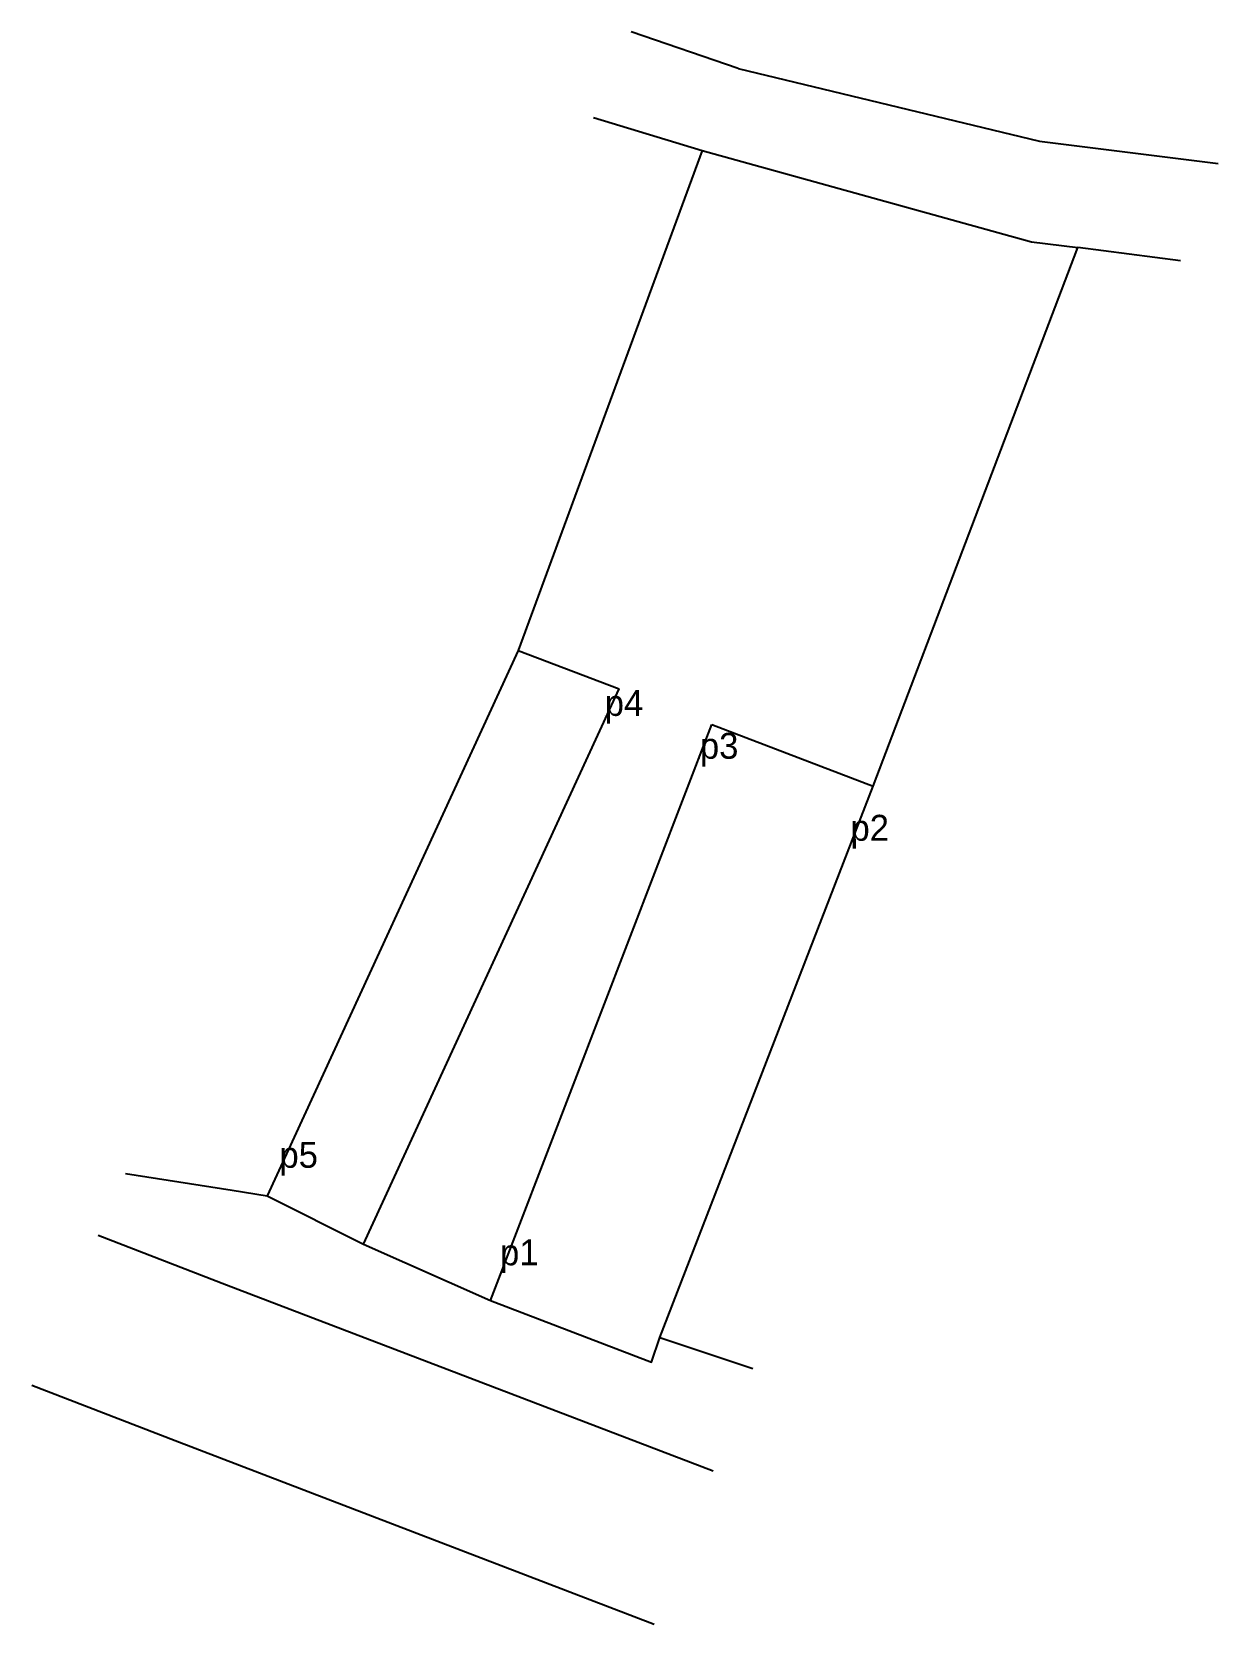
# Model space of a CAD drawing. Extents: x 539274 to 539356, y 1836799 to 1836910.
import ezdxf

# ---------------------------------------------------------------- set-up
doc = ezdxf.new("R2010")
doc.units = 0
for name, color, linetype in [('Level 10', 7, 'Continuous'), ('Level 12', 7, 'Continuous'), ('Level 22', 7, 'Continuous'), ('Level 23', 7, 'Continuous'), ('Level 36', 7, 'Continuous'), ('Level 7', 7, 'Continuous')]:
    doc.layers.add(name, color=color, linetype=linetype)

msp = doc.modelspace()

# ---------------------------------------------------------------- linework, layer by layer
at = {"layer": 'Level 10'}
for p, q in [((539322.83, 1836907.33), (539315.39, 1836909.89)), ((539322.83, 1836907.33), (539343.78, 1836902.3)), ((539312.76, 1836903.94), (539320.31, 1836901.65)), ((539320.31, 1836901.65), (539307.52, 1836866.87)), ((539320.31, 1836901.65), (539343.23, 1836895.3)), ((539343.78, 1836902.3), (539356.2, 1836900.73)), ((539332.2, 1836857.44), (539346.45, 1836894.89)), ((539343.23, 1836895.3), (539346.45, 1836894.89)), ((539353.59, 1836893.97), (539346.45, 1836894.89)), ((539307.52, 1836866.87), (539290.06, 1836828.95)), ((539296.77, 1836825.61), (539314.54, 1836864.22)), ((539305.59, 1836821.68), (539320.99, 1836861.72)), ((539317.38, 1836819.11), (539332.2, 1836857.44)), ((539317.38, 1836819.11), (539323.84, 1836816.96))]:
    msp.add_line(p, q, dxfattribs=at)
msp.add_lwpolyline([(539280.22, 1836830.52), (539287.63, 1836829.35), (539290.06, 1836828.95)], dxfattribs=at)
at = {"layer": 'Level 22'}
for points in [[(539321.08, 1836809.81), (539287.24, 1836822.76), (539278.31, 1836826.2)], [(539273.7, 1836815.8), (539283.66, 1836811.96), (539316.97, 1836799.18)]]:
    msp.add_lwpolyline(points, dxfattribs=at)
at = {"layer": 'Level 23'}
for p, q in [((539322.83, 1836907.33), (539315.39, 1836909.89)), ((539322.83, 1836907.33), (539343.78, 1836902.3)), ((539312.76, 1836903.94), (539320.31, 1836901.65)), ((539320.31, 1836901.65), (539343.23, 1836895.3)), ((539343.78, 1836902.3), (539356.2, 1836900.73)), ((539343.23, 1836895.3), (539346.45, 1836894.89)), ((539353.59, 1836893.97), (539346.45, 1836894.89)), ((539290.06, 1836828.95), (539296.77, 1836825.61)), ((539317.38, 1836819.11), (539323.84, 1836816.96))]:
    msp.add_line(p, q, dxfattribs=at)
for points in [[(539280.22, 1836830.52), (539287.63, 1836829.35), (539290.06, 1836828.95)], [(539305.59, 1836821.68), (539316.8, 1836817.4), (539317.38, 1836819.11)]]:
    msp.add_lwpolyline(points, dxfattribs=at)
at = {"layer": 'Level 36'}
for p, q in [((539307.52, 1836866.87), (539314.54, 1836864.22)), ((539320.99, 1836861.72), (539332.2, 1836857.44)), ((539296.77, 1836825.61), (539305.59, 1836821.68))]:
    msp.add_line(p, q, dxfattribs=at)
at = {"layer": 'Level 7'}
for p, q in [((539313.542, 1836862.332), (539313.542, 1836862.332)), ((539320.162, 1836859.353), (539320.162, 1836859.353)), ((539330.627, 1836853.653), (539330.627, 1836853.653)), ((539290.924, 1836830.906), (539290.924, 1836830.906)), ((539306.258, 1836824.131), (539306.258, 1836824.131))]:
    msp.add_line(p, q, dxfattribs=at)

# ---------------------------------------------------------------- texts
at = {"layer": 'Level 12'}
for s, p in [('p4', (539313.54, 1836862.33)), ('p3', (539320.16, 1836859.35)), ('p2', (539330.63, 1836853.65)), ('p5', (539290.92, 1836830.91)), ('p1', (539306.26, 1836824.13))]:
    msp.add_text(s, height=1.8, dxfattribs=at).set_placement(p)

doc.saveas('drawing.dxf')
